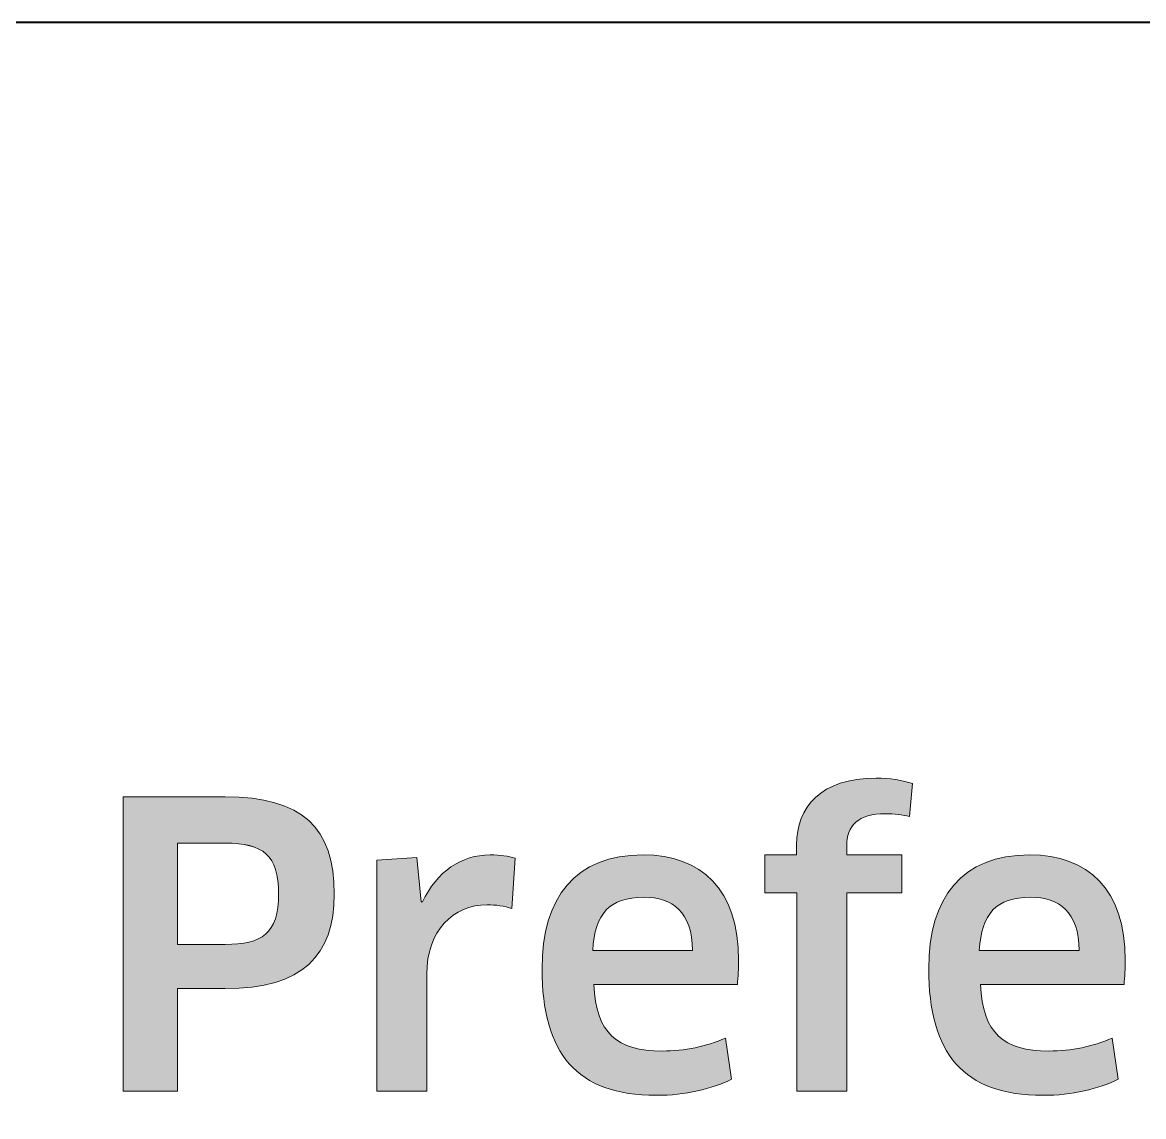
# Model space of a CAD drawing. Header units: millimetres. Extents: x 2084 to 63904, y -2368 to 2343.
# Drawn here: x 57803.1 to 57864.3, y -1886 to -1826.2 of the extents above; entities that cross this region are included whole.
import ezdxf

# ---------------------------------------------------------------- set-up
doc = ezdxf.new("R2010")
doc.units = ezdxf.units.MM
doc.layers.add('LOGOMARCA', color=7, linetype='Continuous', lineweight=0)
doc.layers.add('P4', color=4, linetype='Continuous', lineweight=40)

msp = doc.modelspace()

# ---------------------------------------------------------------- hatches: boundary and pattern name
at = {"layer": 'LOGOMARCA', "lineweight": 0}
h = msp.add_hatch(color=256, dxfattribs=at)
edge = h.paths.add_edge_path()
edge.add_spline(control_points=[(57851.099, -1873.75), (57851.099, -1873.75), (57851.099, -1871.672), (57851.099, -1871.672)], knot_values=[0.125001, 0.125001, 0.125001, 0.125001, 0.187499, 0.187499, 0.187499, 0.187499], degree=3, periodic=0)
edge.add_spline(control_points=[(57851.099, -1871.672), (57851.099, -1871.672), (57848.099, -1871.672), (57848.099, -1871.672)], knot_values=[0.187501, 0.187501, 0.187501, 0.187501, 0.249999, 0.249999, 0.249999, 0.249999], degree=3, periodic=0)
edge.add_spline(control_points=[(57848.099, -1871.672), (57848.099, -1871.672), (57848.099, -1871.179), (57848.099, -1871.179)], knot_values=[0.250001, 0.250001, 0.250001, 0.250001, 0.3125, 0.3125, 0.3125, 0.3125], degree=3, periodic=0)
edge.add_spline(control_points=[(57848.099, -1871.179), (57848.099, -1870.086), (57848.699, -1869.421), (57850.22, -1869.421)], knot_values=[0.3125, 0.3125, 0.3125, 0.3125, 0.375, 0.375, 0.375, 0.375], degree=3, periodic=0)
edge.add_spline(control_points=[(57850.22, -1869.421), (57850.692, -1869.421), (57851.142, -1869.486), (57851.527, -1869.571)], knot_values=[0.375, 0.375, 0.375, 0.375, 0.4375, 0.4375, 0.4375, 0.4375], degree=3, periodic=0)
edge.add_spline(control_points=[(57851.527, -1869.571), (57851.527, -1869.571), (57851.699, -1867.771), (57851.699, -1867.771)], knot_values=[0.4375, 0.4375, 0.4375, 0.4375, 0.5, 0.5, 0.5, 0.5], degree=3, periodic=0)
edge.add_spline(control_points=[(57851.699, -1867.771), (57851.185, -1867.6), (57850.413, -1867.471), (57849.706, -1867.471)], knot_values=[0.5, 0.5, 0.5, 0.5, 0.5625, 0.5625, 0.5625, 0.5625], degree=3, periodic=0)
edge.add_spline(control_points=[(57849.706, -1867.471), (57846.663, -1867.471), (57845.356, -1869.079), (57845.356, -1871.114), (57845.356, -1871.114), (57845.356, -1871.114), (57845.356, -1871.193), (57845.356, -1871.291)], knot_values=[0.5625, 0.5625, 0.5625, 0.5625, 0.625, 0.625, 0.625, 0.625001, 0.648441, 0.648441, 0.648441, 0.648441], degree=3, periodic=0)
edge.add_spline(control_points=[(57845.356, -1871.291), (57845.356, -1871.389), (57845.356, -1871.506), (57845.356, -1871.585)], knot_values=[0.648441, 0.648441, 0.648441, 0.648441, 0.671878, 0.671878, 0.671878, 0.671878], degree=3, periodic=0)
edge.add_spline(control_points=[(57845.356, -1871.585), (57845.356, -1871.604), (57845.356, -1871.621), (57845.356, -1871.635)], knot_values=[0.671878, 0.671878, 0.671878, 0.671878, 0.677737, 0.677737, 0.677737, 0.677737], degree=3, periodic=0)
edge.add_spline(control_points=[(57845.356, -1871.635), (57845.356, -1871.649), (57845.356, -1871.659), (57845.356, -1871.665)], knot_values=[0.677737, 0.677737, 0.677737, 0.677737, 0.683596, 0.683596, 0.683596, 0.683596], degree=3, periodic=0)
edge.add_spline(control_points=[(57845.356, -1871.665), (57845.356, -1871.667), (57845.356, -1871.668), (57845.356, -1871.669)], knot_values=[0.683596, 0.683596, 0.683596, 0.683596, 0.685061, 0.685061, 0.685061, 0.685061], degree=3, periodic=0)
edge.add_spline(control_points=[(57845.356, -1871.669), (57845.356, -1871.67), (57845.356, -1871.671), (57845.356, -1871.671)], knot_values=[0.685061, 0.685061, 0.685061, 0.685061, 0.686526, 0.686526, 0.686526, 0.686526], degree=3, periodic=0)
edge.add_spline(control_points=[(57845.356, -1871.671), (57845.356, -1871.671), (57845.356, -1871.671), (57845.356, -1871.671)], knot_values=[0.686526, 0.686526, 0.686526, 0.686526, 0.686892, 0.686892, 0.686892, 0.686892], degree=3, periodic=0)
edge.add_spline(control_points=[(57845.356, -1871.671), (57845.356, -1871.671), (57845.356, -1871.672), (57845.356, -1871.672)], knot_values=[0.686892, 0.686892, 0.686892, 0.686892, 0.687258, 0.687258, 0.687258, 0.687258], degree=3, periodic=0)
edge.add_spline(control_points=[(57845.356, -1871.672), (57845.356, -1871.672), (57845.356, -1871.672), (57845.356, -1871.672)], knot_values=[0.687258, 0.687258, 0.687258, 0.687258, 0.68735, 0.68735, 0.68735, 0.68735], degree=3, periodic=0)
edge.add_spline(control_points=[(57845.356, -1871.672), (57845.356, -1871.672), (57845.356, -1871.672), (57845.356, -1871.672), (57845.356, -1871.672), (57845.356, -1871.672), (57845.356, -1871.672), (57845.356, -1871.672)], knot_values=[0.68735, 0.68735, 0.68735, 0.68735, 0.6875, 0.6875, 0.6875, 0.687501, 0.687625, 0.687625, 0.687625, 0.687625], degree=3, periodic=0)
edge.add_spline(control_points=[(57845.356, -1871.672), (57845.356, -1871.672), (57845.356, -1871.672), (57845.356, -1871.672)], knot_values=[0.687625, 0.687625, 0.687625, 0.687625, 0.687808, 0.687808, 0.687808, 0.687808], degree=3, periodic=0)
edge.add_spline(control_points=[(57845.356, -1871.672), (57845.356, -1871.672), (57845.356, -1871.672), (57845.356, -1871.672)], knot_values=[0.687808, 0.687808, 0.687808, 0.687808, 0.687991, 0.687991, 0.687991, 0.687991], degree=3, periodic=0)
edge.add_spline(control_points=[(57845.356, -1871.672), (57845.355, -1871.672), (57845.355, -1871.672), (57845.354, -1871.672)], knot_values=[0.687991, 0.687991, 0.687991, 0.687991, 0.688723, 0.688723, 0.688723, 0.688723], degree=3, periodic=0)
edge.add_spline(control_points=[(57845.354, -1871.672), (57845.353, -1871.672), (57845.352, -1871.672), (57845.351, -1871.672)], knot_values=[0.688723, 0.688723, 0.688723, 0.688723, 0.689456, 0.689456, 0.689456, 0.689456], degree=3, periodic=0)
edge.add_spline(control_points=[(57845.351, -1871.672), (57845.346, -1871.672), (57845.337, -1871.672), (57845.326, -1871.672)], knot_values=[0.689456, 0.689456, 0.689456, 0.689456, 0.692385, 0.692385, 0.692385, 0.692385], degree=3, periodic=0)
edge.add_spline(control_points=[(57845.326, -1871.672), (57845.314, -1871.672), (57845.299, -1871.672), (57845.281, -1871.672)], knot_values=[0.692385, 0.692385, 0.692385, 0.692385, 0.695315, 0.695315, 0.695315, 0.695315], degree=3, periodic=0)
edge.add_spline(control_points=[(57845.281, -1871.672), (57845.21, -1871.672), (57845.093, -1871.672), (57844.953, -1871.672)], knot_values=[0.695315, 0.695315, 0.695315, 0.695315, 0.707033, 0.707033, 0.707033, 0.707033], degree=3, periodic=0)
edge.add_spline(control_points=[(57844.953, -1871.672), (57844.813, -1871.672), (57844.651, -1871.672), (57844.488, -1871.672)], knot_values=[0.707033, 0.707033, 0.707033, 0.707033, 0.718752, 0.718752, 0.718752, 0.718752], degree=3, periodic=0)
edge.add_spline(control_points=[(57844.488, -1871.672), (57844.325, -1871.672), (57844.163, -1871.672), (57844.023, -1871.672)], knot_values=[0.718752, 0.718752, 0.718752, 0.718752, 0.73047, 0.73047, 0.73047, 0.73047], degree=3, periodic=0)
edge.add_spline(control_points=[(57844.023, -1871.672), (57843.883, -1871.672), (57843.766, -1871.672), (57843.695, -1871.672)], knot_values=[0.73047, 0.73047, 0.73047, 0.73047, 0.742189, 0.742189, 0.742189, 0.742189], degree=3, periodic=0)
edge.add_spline(control_points=[(57843.62, -1871.672), (57843.62, -1871.672), (57843.62, -1871.672), (57843.62, -1871.672), (57843.62, -1871.672), (57843.62, -1871.672), (57843.62, -1871.672), (57843.62, -1871.672)], knot_values=[0.749925, 0.749925, 0.749925, 0.749925, 0.75, 0.75, 0.75, 0.750001, 0.750154, 0.750154, 0.750154, 0.750154], degree=3, periodic=0)
edge.add_spline(control_points=[(57843.62, -1871.672), (57843.62, -1871.672), (57843.62, -1871.672), (57843.62, -1871.672)], knot_values=[0.750154, 0.750154, 0.750154, 0.750154, 0.750245, 0.750245, 0.750245, 0.750245], degree=3, periodic=0)
edge.add_spline(control_points=[(57843.62, -1871.695), (57843.62, -1871.718), (57843.62, -1871.757), (57843.62, -1871.808)], knot_values=[0.753907, 0.753907, 0.753907, 0.753907, 0.759767, 0.759767, 0.759767, 0.759767], degree=3, periodic=0)
edge.add_spline(control_points=[(57843.62, -1871.808), (57843.62, -1871.859), (57843.62, -1871.923), (57843.62, -1871.996)], knot_values=[0.759767, 0.759767, 0.759767, 0.759767, 0.765626, 0.765626, 0.765626, 0.765626], degree=3, periodic=0)
edge.add_spline(control_points=[(57843.62, -1871.996), (57843.62, -1872.143), (57843.62, -1872.325), (57843.62, -1872.517)], knot_values=[0.765626, 0.765626, 0.765626, 0.765626, 0.777344, 0.777344, 0.777344, 0.777344], degree=3, periodic=0)
edge.add_spline(control_points=[(57843.62, -1872.517), (57843.62, -1872.709), (57843.62, -1872.91), (57843.62, -1873.092)], knot_values=[0.777344, 0.777344, 0.777344, 0.777344, 0.789063, 0.789063, 0.789063, 0.789063], degree=3, periodic=0)
edge.add_spline(control_points=[(57843.62, -1873.092), (57843.62, -1873.184), (57843.62, -1873.271), (57843.62, -1873.349)], knot_values=[0.789063, 0.789063, 0.789063, 0.789063, 0.794922, 0.794922, 0.794922, 0.794922], degree=3, periodic=0)
edge.add_spline(control_points=[(57843.62, -1873.349), (57843.62, -1873.428), (57843.62, -1873.499), (57843.62, -1873.558)], knot_values=[0.794922, 0.794922, 0.794922, 0.794922, 0.800781, 0.800781, 0.800781, 0.800781], degree=3, periodic=0)
edge.add_spline(control_points=[(57843.62, -1873.558), (57843.62, -1873.588), (57843.62, -1873.615), (57843.62, -1873.638)], knot_values=[0.800781, 0.800781, 0.800781, 0.800781, 0.803711, 0.803711, 0.803711, 0.803711], degree=3, periodic=0)
edge.add_spline(control_points=[(57843.62, -1873.638), (57843.62, -1873.662), (57843.62, -1873.682), (57843.62, -1873.699)], knot_values=[0.803711, 0.803711, 0.803711, 0.803711, 0.806641, 0.806641, 0.806641, 0.806641], degree=3, periodic=0)
edge.add_spline(control_points=[(57843.62, -1873.75), (57843.62, -1873.75), (57843.62, -1873.75), (57843.62, -1873.75), (57843.62, -1873.75), (57843.62, -1873.75), (57843.867, -1873.75), (57844.176, -1873.75)], knot_values=[0.812408, 0.812408, 0.812408, 0.812408, 0.8125, 0.8125, 0.8125, 0.812501, 0.835937, 0.835937, 0.835937, 0.835937], degree=3, periodic=0)
edge.add_spline(control_points=[(57844.176, -1873.75), (57844.485, -1873.75), (57844.856, -1873.75), (57845.103, -1873.75)], knot_values=[0.835937, 0.835937, 0.835937, 0.835937, 0.859374, 0.859374, 0.859374, 0.859374], degree=3, periodic=0)
edge.add_spline(control_points=[(57845.103, -1873.75), (57845.164, -1873.75), (57845.219, -1873.75), (57845.262, -1873.75)], knot_values=[0.859374, 0.859374, 0.859374, 0.859374, 0.865233, 0.865233, 0.865233, 0.865233], degree=3, periodic=0)
edge.add_spline(control_points=[(57845.262, -1873.75), (57845.305, -1873.75), (57845.338, -1873.75), (57845.358, -1873.75)], knot_values=[0.865233, 0.865233, 0.865233, 0.865233, 0.871093, 0.871093, 0.871093, 0.871093], degree=3, periodic=0)
edge.add_spline(control_points=[(57845.358, -1873.75), (57845.362, -1873.75), (57845.366, -1873.75), (57845.369, -1873.75)], knot_values=[0.871093, 0.871093, 0.871093, 0.871093, 0.872557, 0.872557, 0.872557, 0.872557], degree=3, periodic=0)
edge.add_spline(control_points=[(57845.369, -1873.75), (57845.373, -1873.75), (57845.375, -1873.75), (57845.376, -1873.75)], knot_values=[0.872557, 0.872557, 0.872557, 0.872557, 0.874022, 0.874022, 0.874022, 0.874022], degree=3, periodic=0)
edge.add_spline(control_points=[(57845.376, -1873.75), (57845.376, -1873.75), (57845.377, -1873.75), (57845.377, -1873.75)], knot_values=[0.874022, 0.874022, 0.874022, 0.874022, 0.874388, 0.874388, 0.874388, 0.874388], degree=3, periodic=0)
edge.add_spline(control_points=[(57845.377, -1873.75), (57845.377, -1873.75), (57845.377, -1873.75), (57845.377, -1873.75)], knot_values=[0.874388, 0.874388, 0.874388, 0.874388, 0.874755, 0.874755, 0.874755, 0.874755], degree=3, periodic=0)
edge.add_spline(control_points=[(57845.377, -1873.75), (57845.377, -1873.75), (57845.377, -1873.75), (57845.377, -1873.75)], knot_values=[0.874755, 0.874755, 0.874755, 0.874755, 0.874846, 0.874846, 0.874846, 0.874846], degree=3, periodic=0)
edge.add_spline(control_points=[(57845.377, -1873.75), (57845.377, -1873.75), (57845.377, -1873.75), (57845.377, -1873.75)], knot_values=[0.874846, 0.874846, 0.874846, 0.874846, 0.874938, 0.874938, 0.874938, 0.874938], degree=3, periodic=0)
edge.add_spline(control_points=[(57845.377, -1873.781), (57845.377, -1873.812), (57845.377, -1873.865), (57845.377, -1873.938)], knot_values=[0.876952, 0.876952, 0.876952, 0.876952, 0.879881, 0.879881, 0.879881, 0.879881], degree=3, periodic=0)
edge.add_spline(control_points=[(57845.377, -1873.938), (57845.377, -1874.011), (57845.377, -1874.104), (57845.377, -1874.215)], knot_values=[0.879881, 0.879881, 0.879881, 0.879881, 0.882811, 0.882811, 0.882811, 0.882811], degree=3, periodic=0)
edge.add_spline(control_points=[(57845.377, -1874.215), (57845.377, -1874.659), (57845.377, -1875.388), (57845.377, -1876.26)], knot_values=[0.882811, 0.882811, 0.882811, 0.882811, 0.89453, 0.89453, 0.89453, 0.89453], degree=3, periodic=0)
edge.add_spline(control_points=[(57845.377, -1876.26), (57845.377, -1877.132), (57845.377, -1878.146), (57845.377, -1879.161)], knot_values=[0.89453, 0.89453, 0.89453, 0.89453, 0.906248, 0.906248, 0.906248, 0.906248], degree=3, periodic=0)
edge.add_spline(control_points=[(57845.377, -1879.161), (57845.377, -1880.175), (57845.377, -1881.19), (57845.377, -1882.062)], knot_values=[0.906248, 0.906248, 0.906248, 0.906248, 0.917967, 0.917967, 0.917967, 0.917967], degree=3, periodic=0)
edge.add_spline(control_points=[(57845.377, -1882.062), (57845.377, -1882.934), (57845.377, -1883.663), (57845.377, -1884.107)], knot_values=[0.917967, 0.917967, 0.917967, 0.917967, 0.929685, 0.929685, 0.929685, 0.929685], degree=3, periodic=0)
edge.add_spline(control_points=[(57845.377, -1884.107), (57845.377, -1884.218), (57845.377, -1884.311), (57845.377, -1884.384)], knot_values=[0.929685, 0.929685, 0.929685, 0.929685, 0.932615, 0.932615, 0.932615, 0.932615], degree=3, periodic=0)
edge.add_spline(control_points=[(57845.377, -1884.384), (57845.377, -1884.457), (57845.377, -1884.51), (57845.377, -1884.541)], knot_values=[0.932615, 0.932615, 0.932615, 0.932615, 0.935544, 0.935544, 0.935544, 0.935544], degree=3, periodic=0)
edge.add_spline(control_points=[(57845.377, -1884.572), (57845.377, -1884.572), (57845.377, -1884.572), (57845.377, -1884.572), (57845.377, -1884.572), (57845.377, -1884.572), (57845.377, -1884.572), (57845.377, -1884.572)], knot_values=[0.937467, 0.937467, 0.937467, 0.937467, 0.9375, 0.9375, 0.9375, 0.937501, 0.93765, 0.93765, 0.93765, 0.93765], degree=3, periodic=0)
edge.add_spline(control_points=[(57845.408, -1884.572), (57845.438, -1884.572), (57845.489, -1884.572), (57845.556, -1884.572)], knot_values=[0.941404, 0.941404, 0.941404, 0.941404, 0.947263, 0.947263, 0.947263, 0.947263], degree=3, periodic=0)
edge.add_spline(control_points=[(57845.556, -1884.572), (57845.623, -1884.572), (57845.707, -1884.572), (57845.802, -1884.572)], knot_values=[0.947263, 0.947263, 0.947263, 0.947263, 0.953122, 0.953122, 0.953122, 0.953122], degree=3, periodic=0)
edge.add_spline(control_points=[(57845.802, -1884.572), (57846.185, -1884.572), (57846.759, -1884.572), (57847.237, -1884.572)], knot_values=[0.953122, 0.953122, 0.953122, 0.953122, 0.976559, 0.976559, 0.976559, 0.976559], degree=3, periodic=0)
edge.add_spline(control_points=[(57847.237, -1884.572), (57847.716, -1884.572), (57848.099, -1884.572), (57848.099, -1884.572), (57848.099, -1884.572), (57848.099, -1881.867), (57848.099, -1879.161)], knot_values=[0.976559, 0.976559, 0.976559, 0.976559, 1, 1, 1, 1.03125, 1.03125, 1.03125, 1.03125], degree=3, periodic=0)
edge.add_spline(control_points=[(57848.099, -1879.161), (57848.099, -1876.456), (57848.099, -1873.75), (57848.099, -1873.75)], knot_values=[0.03125, 0.03125, 0.03125, 0.03125, 0.0625, 0.0625, 0.0625, 0.0625], degree=3, periodic=0)
edge.add_spline(control_points=[(57848.099, -1873.75), (57848.099, -1873.75), (57851.099, -1873.75), (57851.099, -1873.75)], knot_values=[0.0625, 0.0625, 0.0625, 0.0625, 0.124999, 0.124999, 0.124999, 0.124999], degree=3, periodic=0)
h = msp.add_hatch(color=256, dxfattribs=at)
edge = h.paths.add_edge_path()
edge.add_spline(control_points=[(57820.09, -1873.815), (57820.09, -1870.171), (57818.355, -1868.5), (57814.133, -1868.5), (57814.133, -1868.5), (57814.133, -1868.5), (57812.74, -1868.5), (57811.347, -1868.5)], knot_values=[0, 0, 0, 0, 0.142857, 0.142857, 0.142857, 0.142858, 0.214286, 0.214286, 0.214286, 0.214286], degree=3, periodic=0)
edge.add_spline(control_points=[(57811.347, -1868.5), (57809.954, -1868.5), (57808.562, -1868.5), (57808.562, -1868.5), (57808.562, -1868.5), (57808.562, -1868.5), (57808.562, -1872.518), (57808.562, -1876.536)], knot_values=[0.214286, 0.214286, 0.214286, 0.214286, 0.285714, 0.285714, 0.285714, 0.285715, 0.357143, 0.357143, 0.357143, 0.357143], degree=3, periodic=0)
edge.add_spline(control_points=[(57808.562, -1876.536), (57808.562, -1880.554), (57808.562, -1884.572), (57808.562, -1884.572)], knot_values=[0.357143, 0.357143, 0.357143, 0.357143, 0.428571, 0.428571, 0.428571, 0.428571], degree=3, periodic=0)
edge.add_spline(control_points=[(57808.562, -1884.572), (57808.562, -1884.572), (57811.519, -1884.572), (57811.519, -1884.572)], knot_values=[0.428573, 0.428573, 0.428573, 0.428573, 0.571427, 0.571427, 0.571427, 0.571427], degree=3, periodic=0)
edge.add_spline(control_points=[(57811.519, -1884.572), (57811.519, -1884.572), (57811.519, -1883.174), (57811.519, -1881.775)], knot_values=[0.571429, 0.571429, 0.571429, 0.571429, 0.642857, 0.642857, 0.642857, 0.642857], degree=3, periodic=0)
edge.add_spline(control_points=[(57811.519, -1881.775), (57811.519, -1880.377), (57811.519, -1878.979), (57811.519, -1878.979)], knot_values=[0.642857, 0.642857, 0.642857, 0.642857, 0.714286, 0.714286, 0.714286, 0.714286], degree=3, periodic=0)
edge.add_spline(control_points=[(57811.519, -1878.979), (57811.519, -1878.979), (57814.133, -1878.979), (57814.133, -1878.979)], knot_values=[0.714287, 0.714287, 0.714287, 0.714287, 0.857143, 0.857143, 0.857143, 0.857143], degree=3, periodic=0)
edge.add_spline(control_points=[(57814.133, -1878.979), (57818.376, -1878.979), (57820.09, -1877.158), (57820.09, -1873.815)], knot_values=[0.857143, 0.857143, 0.857143, 0.857143, 1, 1, 1, 1], degree=3, periodic=0)
edge = h.paths.add_edge_path(flags=16)
edge.add_spline(control_points=[(57814.133, -1871.029), (57816.212, -1871.029), (57817.048, -1871.693), (57817.048, -1873.793)], knot_values=[0.8, 0.8, 0.8, 0.8, 1, 1, 1, 1], degree=3, periodic=0)
edge.add_spline(control_points=[(57817.048, -1873.793), (57817.048, -1876), (57816.126, -1876.557), (57814.133, -1876.557)], knot_values=[0, 0, 0, 0, 0.2, 0.2, 0.2, 0.2], degree=3, periodic=0)
edge.add_spline(control_points=[(57814.133, -1876.557), (57814.133, -1876.557), (57811.519, -1876.557), (57811.519, -1876.557)], knot_values=[0.200002, 0.200002, 0.200002, 0.200002, 0.399998, 0.399998, 0.399998, 0.399998], degree=3, periodic=0)
edge.add_spline(control_points=[(57811.519, -1876.557), (57811.519, -1876.557), (57811.519, -1875.175), (57811.519, -1873.793)], knot_values=[0.4, 0.4, 0.4, 0.4, 0.5, 0.5, 0.5, 0.5], degree=3, periodic=0)
edge.add_spline(control_points=[(57811.519, -1873.793), (57811.519, -1872.411), (57811.519, -1871.029), (57811.519, -1871.029)], knot_values=[0.5, 0.5, 0.5, 0.5, 0.6, 0.6, 0.6, 0.6], degree=3, periodic=0)
edge.add_spline(control_points=[(57811.519, -1871.029), (57811.519, -1871.029), (57814.133, -1871.029), (57814.133, -1871.029)], knot_values=[0.600002, 0.600002, 0.600002, 0.600002, 0.8, 0.8, 0.8, 0.8], degree=3, periodic=0)
h = msp.add_hatch(color=256, dxfattribs=at)
edge = h.paths.add_edge_path()
edge.add_spline(control_points=[(57825.148, -1878.197), (57825.148, -1875.822), (57826.584, -1874.393), (57828.448, -1874.393)], knot_values=[0.090909, 0.090909, 0.090909, 0.090909, 0.181818, 0.181818, 0.181818, 0.181818], degree=3, periodic=0)
edge.add_spline(control_points=[(57828.448, -1874.393), (57828.92, -1874.393), (57829.391, -1874.475), (57829.798, -1874.6)], knot_values=[0.181818, 0.181818, 0.181818, 0.181818, 0.272727, 0.272727, 0.272727, 0.272727], degree=3, periodic=0)
edge.add_spline(control_points=[(57829.798, -1874.6), (57829.798, -1874.6), (57829.969, -1871.843), (57829.969, -1871.843)], knot_values=[0.272727, 0.272727, 0.272727, 0.272727, 0.363636, 0.363636, 0.363636, 0.363636], degree=3, periodic=0)
edge.add_spline(control_points=[(57829.969, -1871.843), (57829.627, -1871.736), (57829.155, -1871.672), (57828.619, -1871.672)], knot_values=[0.363636, 0.363636, 0.363636, 0.363636, 0.454545, 0.454545, 0.454545, 0.454545], degree=3, periodic=0)
edge.add_spline(control_points=[(57828.619, -1871.672), (57827.034, -1871.672), (57825.705, -1872.572), (57824.912, -1874.243)], knot_values=[0.454545, 0.454545, 0.454545, 0.454545, 0.545455, 0.545455, 0.545455, 0.545455], degree=3, periodic=0)
edge.add_spline(control_points=[(57824.912, -1874.243), (57824.912, -1874.243), (57824.848, -1874.243), (57824.848, -1874.243), (57824.848, -1874.243), (57824.848, -1874.243), (57824.612, -1871.822), (57824.612, -1871.822), (57824.612, -1871.822), (57824.612, -1871.822), (57822.426, -1871.95), (57822.426, -1871.95), (57822.426, -1871.95), (57822.426, -1871.95), (57822.426, -1884.572), (57822.426, -1884.572), (57822.426, -1884.572), (57822.426, -1884.572), (57825.148, -1884.572), (57825.148, -1884.572), (57825.148, -1884.572), (57825.148, -1878.197), (57825.148, -1878.197)], knot_values=[0.545459, 0.545459, 0.545459, 0.545459, 0.636364, 0.636364, 0.636364, 0.636364, 0.727273, 0.727273, 0.727273, 0.727274, 0.818182, 0.818182, 0.818182, 0.818183, 0.909091, 0.909091, 0.909091, 0.909092, 1, 1, 1, 1.090909, 1.090909, 1.090909, 1.090909], degree=3, periodic=0)
h = msp.add_hatch(color=256, dxfattribs=at)
edge = h.paths.add_edge_path()
edge.add_spline(control_points=[(57842.184, -1877.436), (57842.184, -1873.536), (57840.148, -1871.672), (57836.977, -1871.672)], knot_values=[0.666667, 0.666667, 0.666667, 0.666667, 0.777778, 0.777778, 0.777778, 0.777778], degree=3, periodic=0)
edge.add_spline(control_points=[(57836.977, -1871.672), (57833.248, -1871.672), (57831.448, -1874.004), (57831.448, -1877.886)], knot_values=[0.777778, 0.777778, 0.777778, 0.777778, 0.888889, 0.888889, 0.888889, 0.888889], degree=3, periodic=0)
edge.add_spline(control_points=[(57831.448, -1877.886), (57831.448, -1882.515), (57833.334, -1884.808), (57837.684, -1884.808)], knot_values=[0.888889, 0.888889, 0.888889, 0.888889, 1, 1, 1, 1], degree=3, periodic=0)
edge.add_spline(control_points=[(57837.684, -1884.808), (57839.291, -1884.808), (57840.706, -1884.465), (57841.799, -1883.929)], knot_values=[0, 0, 0, 0, 0.111111, 0.111111, 0.111111, 0.111111], degree=3, periodic=0)
edge.add_spline(control_points=[(57841.799, -1883.929), (57841.799, -1883.929), (57841.477, -1881.679), (57841.477, -1881.679)], knot_values=[0.111112, 0.111112, 0.111112, 0.111112, 0.222222, 0.222222, 0.222222, 0.222222], degree=3, periodic=0)
edge.add_spline(control_points=[(57841.477, -1881.679), (57840.384, -1882.151), (57839.27, -1882.386), (57838.005, -1882.386)], knot_values=[0.222222, 0.222222, 0.222222, 0.222222, 0.333333, 0.333333, 0.333333, 0.333333], degree=3, periodic=0)
edge.add_spline(control_points=[(57838.005, -1882.386), (57835.541, -1882.386), (57834.405, -1881.443), (57834.277, -1878.743), (57834.277, -1878.743), (57834.277, -1878.743), (57842.12, -1878.743), (57842.12, -1878.743)], knot_values=[0.333333, 0.333333, 0.333333, 0.333333, 0.444444, 0.444444, 0.444444, 0.444445, 0.555556, 0.555556, 0.555556, 0.555556], degree=3, periodic=0)
edge.add_spline(control_points=[(57842.12, -1878.743), (57842.163, -1878.357), (57842.184, -1877.843), (57842.184, -1877.436)], knot_values=[0.555556, 0.555556, 0.555556, 0.555556, 0.666667, 0.666667, 0.666667, 0.666667], degree=3, periodic=0)
edge = h.paths.add_edge_path(flags=16)
edge.add_spline(control_points=[(57836.998, -1873.986), (57838.606, -1873.986), (57839.634, -1874.782), (57839.677, -1876.9), (57839.677, -1876.9), (57839.677, -1876.9), (57838.311, -1876.9), (57836.945, -1876.9)], knot_values=[0.333333, 0.333333, 0.333333, 0.333333, 0.666667, 0.666667, 0.666667, 0.666668, 0.833333, 0.833333, 0.833333, 0.833333], degree=3, periodic=0)
edge.add_spline(control_points=[(57836.945, -1876.9), (57835.579, -1876.9), (57834.213, -1876.9), (57834.213, -1876.9)], knot_values=[0.833333, 0.833333, 0.833333, 0.833333, 1, 1, 1, 1], degree=3, periodic=0)
edge.add_spline(control_points=[(57834.213, -1876.9), (57834.341, -1874.865), (57835.134, -1873.986), (57836.998, -1873.986)], knot_values=[0, 0, 0, 0, 0.333333, 0.333333, 0.333333, 0.333333], degree=3, periodic=0)
h = msp.add_hatch(color=256, dxfattribs=at)
edge = h.paths.add_edge_path()
edge.add_spline(control_points=[(57863.314, -1877.436), (57863.314, -1873.536), (57861.278, -1871.672), (57858.106, -1871.672)], knot_values=[0.666667, 0.666667, 0.666667, 0.666667, 0.777778, 0.777778, 0.777778, 0.777778], degree=3, periodic=0)
edge.add_spline(control_points=[(57858.106, -1871.672), (57854.378, -1871.672), (57852.578, -1874.004), (57852.578, -1877.886)], knot_values=[0.777778, 0.777778, 0.777778, 0.777778, 0.888889, 0.888889, 0.888889, 0.888889], degree=3, periodic=0)
edge.add_spline(control_points=[(57852.578, -1877.886), (57852.578, -1882.515), (57854.463, -1884.808), (57858.814, -1884.808)], knot_values=[0.888889, 0.888889, 0.888889, 0.888889, 1, 1, 1, 1], degree=3, periodic=0)
edge.add_spline(control_points=[(57858.814, -1884.808), (57860.421, -1884.808), (57861.835, -1884.465), (57862.928, -1883.929)], knot_values=[0, 0, 0, 0, 0.111111, 0.111111, 0.111111, 0.111111], degree=3, periodic=0)
edge.add_spline(control_points=[(57862.928, -1883.929), (57862.928, -1883.929), (57862.607, -1881.679), (57862.607, -1881.679)], knot_values=[0.111112, 0.111112, 0.111112, 0.111112, 0.222222, 0.222222, 0.222222, 0.222222], degree=3, periodic=0)
edge.add_spline(control_points=[(57862.607, -1881.679), (57861.514, -1882.151), (57860.399, -1882.386), (57859.135, -1882.386)], knot_values=[0.222222, 0.222222, 0.222222, 0.222222, 0.333333, 0.333333, 0.333333, 0.333333], degree=3, periodic=0)
edge.add_spline(control_points=[(57859.135, -1882.386), (57856.671, -1882.386), (57855.535, -1881.443), (57855.406, -1878.743), (57855.406, -1878.743), (57855.406, -1878.743), (57863.249, -1878.743), (57863.249, -1878.743)], knot_values=[0.333333, 0.333333, 0.333333, 0.333333, 0.444444, 0.444444, 0.444444, 0.444445, 0.555556, 0.555556, 0.555556, 0.555556], degree=3, periodic=0)
edge.add_spline(control_points=[(57863.249, -1878.743), (57863.292, -1878.357), (57863.314, -1877.843), (57863.314, -1877.436)], knot_values=[0.555556, 0.555556, 0.555556, 0.555556, 0.666667, 0.666667, 0.666667, 0.666667], degree=3, periodic=0)
edge = h.paths.add_edge_path(flags=16)
edge.add_spline(control_points=[(57855.342, -1876.9), (57855.471, -1874.865), (57856.263, -1873.986), (57858.128, -1873.986)], knot_values=[0, 0, 0, 0, 0.333333, 0.333333, 0.333333, 0.333333], degree=3, periodic=0)
edge.add_spline(control_points=[(57858.128, -1873.986), (57859.735, -1873.986), (57860.764, -1874.782), (57860.806, -1876.9), (57860.806, -1876.9), (57860.806, -1876.9), (57859.44, -1876.9), (57858.074, -1876.9)], knot_values=[0.333333, 0.333333, 0.333333, 0.333333, 0.666667, 0.666667, 0.666667, 0.666668, 0.833333, 0.833333, 0.833333, 0.833333], degree=3, periodic=0)
edge.add_spline(control_points=[(57858.074, -1876.9), (57856.708, -1876.9), (57855.342, -1876.9), (57855.342, -1876.9)], knot_values=[0.833333, 0.833333, 0.833333, 0.833333, 1, 1, 1, 1], degree=3, periodic=0)

# ---------------------------------------------------------------- linework, layer by layer
for points, knots in [([(57848.099, -1884.572), (57848.099, -1884.572), (57848.099, -1873.75), (57848.099, -1873.75), (57848.099, -1873.75), (57848.099, -1873.75), (57851.099, -1873.75), (57851.099, -1873.75), (57851.099, -1873.75), (57851.099, -1873.75), (57851.099, -1871.671), (57851.099, -1871.671), (57851.099, -1871.671), (57851.099, -1871.671), (57848.099, -1871.671), (57848.099, -1871.671), (57848.099, -1871.671), (57848.099, -1871.671), (57848.099, -1871.178), (57848.099, -1871.178), (57848.099, -1871.178), (57848.099, -1870.085), (57848.699, -1869.421), (57850.22, -1869.421), (57850.22, -1869.421), (57850.692, -1869.421), (57851.142, -1869.485), (57851.527, -1869.571), (57851.527, -1869.571), (57851.527, -1869.571), (57851.699, -1867.771), (57851.699, -1867.771), (57851.699, -1867.771), (57851.185, -1867.6), (57850.413, -1867.471), (57849.706, -1867.471), (57849.706, -1867.471), (57846.663, -1867.471), (57845.356, -1869.078), (57845.356, -1871.114), (57845.356, -1871.114), (57845.356, -1871.114), (57845.356, -1871.671), (57845.356, -1871.671), (57845.356, -1871.671), (57845.356, -1871.671), (57843.62, -1871.671), (57843.62, -1871.671), (57843.62, -1871.671), (57843.62, -1871.671), (57843.62, -1873.75), (57843.62, -1873.75), (57843.62, -1873.75), (57843.62, -1873.75), (57845.377, -1873.75), (57845.377, -1873.75), (57845.377, -1873.75), (57845.377, -1873.75), (57845.377, -1884.572), (57845.377, -1884.572), (57845.377, -1884.572), (57845.377, -1884.572), (57848.099, -1884.572), (57848.099, -1884.572)], [0, 0, 0, 0, 0.0625, 0.0625, 0.0625, 0.0625, 0.125, 0.125, 0.125, 0.125, 0.1875, 0.1875, 0.1875, 0.1875, 0.25, 0.25, 0.25, 0.25, 0.3125, 0.3125, 0.3125, 0.3125, 0.375, 0.375, 0.375, 0.375, 0.4375, 0.4375, 0.4375, 0.4375, 0.5, 0.5, 0.5, 0.5, 0.5625, 0.5625, 0.5625, 0.5625, 0.625, 0.625, 0.625, 0.625, 0.6875, 0.6875, 0.6875, 0.6875, 0.75, 0.75, 0.75, 0.75, 0.8125, 0.8125, 0.8125, 0.8125, 0.875, 0.875, 0.875, 0.875, 0.9375, 0.9375, 0.9375, 0.9375, 1, 1, 1, 1]), ([(57848.099, -1884.572), (57848.099, -1884.572), (57848.099, -1873.75), (57848.099, -1873.75), (57848.099, -1873.75), (57848.099, -1873.75), (57851.099, -1873.75), (57851.099, -1873.75), (57851.099, -1873.75), (57851.099, -1873.75), (57851.099, -1871.671), (57851.099, -1871.671), (57851.099, -1871.671), (57851.099, -1871.671), (57848.099, -1871.671), (57848.099, -1871.671), (57848.099, -1871.671), (57848.099, -1871.671), (57848.099, -1871.178), (57848.099, -1871.178), (57848.099, -1871.178), (57848.099, -1870.085), (57848.699, -1869.421), (57850.22, -1869.421), (57850.22, -1869.421), (57850.692, -1869.421), (57851.142, -1869.485), (57851.527, -1869.571), (57851.527, -1869.571), (57851.527, -1869.571), (57851.699, -1867.771), (57851.699, -1867.771), (57851.699, -1867.771), (57851.185, -1867.6), (57850.413, -1867.471), (57849.706, -1867.471), (57849.706, -1867.471), (57846.663, -1867.471), (57845.356, -1869.078), (57845.356, -1871.114), (57845.356, -1871.114), (57845.356, -1871.114), (57845.356, -1871.671), (57845.356, -1871.671), (57845.356, -1871.671), (57845.356, -1871.671), (57843.62, -1871.671), (57843.62, -1871.671), (57843.62, -1871.671), (57843.62, -1871.671), (57843.62, -1873.75), (57843.62, -1873.75), (57843.62, -1873.75), (57843.62, -1873.75), (57845.377, -1873.75), (57845.377, -1873.75), (57845.377, -1873.75), (57845.377, -1873.75), (57845.377, -1884.572), (57845.377, -1884.572), (57845.377, -1884.572), (57845.377, -1884.572), (57848.099, -1884.572), (57848.099, -1884.572)], [0, 0, 0, 0, 0.0625, 0.0625, 0.0625, 0.0625, 0.125, 0.125, 0.125, 0.125, 0.1875, 0.1875, 0.1875, 0.1875, 0.25, 0.25, 0.25, 0.25, 0.3125, 0.3125, 0.3125, 0.3125, 0.375, 0.375, 0.375, 0.375, 0.4375, 0.4375, 0.4375, 0.4375, 0.5, 0.5, 0.5, 0.5, 0.5625, 0.5625, 0.5625, 0.5625, 0.625, 0.625, 0.625, 0.625, 0.6875, 0.6875, 0.6875, 0.6875, 0.75, 0.75, 0.75, 0.75, 0.8125, 0.8125, 0.8125, 0.8125, 0.875, 0.875, 0.875, 0.875, 0.9375, 0.9375, 0.9375, 0.9375, 1, 1, 1, 1]), ([(57820.09, -1873.814), (57820.09, -1870.171), (57818.355, -1868.5), (57814.133, -1868.5), (57814.133, -1868.5), (57814.133, -1868.5), (57808.562, -1868.5), (57808.562, -1868.5), (57808.562, -1868.5), (57808.562, -1868.5), (57808.562, -1884.572), (57808.562, -1884.572), (57808.562, -1884.572), (57808.562, -1884.572), (57811.519, -1884.572), (57811.519, -1884.572), (57811.519, -1884.572), (57811.519, -1884.572), (57811.519, -1878.979), (57811.519, -1878.979), (57811.519, -1878.979), (57811.519, -1878.979), (57814.133, -1878.979), (57814.133, -1878.979), (57814.133, -1878.979), (57818.376, -1878.979), (57820.09, -1877.157), (57820.09, -1873.814)], [0, 0, 0, 0, 0.142857, 0.142857, 0.142857, 0.142857, 0.285714, 0.285714, 0.285714, 0.285714, 0.428571, 0.428571, 0.428571, 0.428571, 0.571429, 0.571429, 0.571429, 0.571429, 0.714286, 0.714286, 0.714286, 0.714286, 0.857143, 0.857143, 0.857143, 0.857143, 1, 1, 1, 1]), ([(57820.09, -1873.814), (57820.09, -1870.171), (57818.355, -1868.5), (57814.133, -1868.5), (57814.133, -1868.5), (57814.133, -1868.5), (57808.562, -1868.5), (57808.562, -1868.5), (57808.562, -1868.5), (57808.562, -1868.5), (57808.562, -1884.572), (57808.562, -1884.572), (57808.562, -1884.572), (57808.562, -1884.572), (57811.519, -1884.572), (57811.519, -1884.572), (57811.519, -1884.572), (57811.519, -1884.572), (57811.519, -1878.979), (57811.519, -1878.979), (57811.519, -1878.979), (57811.519, -1878.979), (57814.133, -1878.979), (57814.133, -1878.979), (57814.133, -1878.979), (57818.376, -1878.979), (57820.09, -1877.157), (57820.09, -1873.814)], [0, 0, 0, 0, 0.142857, 0.142857, 0.142857, 0.142857, 0.285714, 0.285714, 0.285714, 0.285714, 0.428571, 0.428571, 0.428571, 0.428571, 0.571429, 0.571429, 0.571429, 0.571429, 0.714286, 0.714286, 0.714286, 0.714286, 0.857143, 0.857143, 0.857143, 0.857143, 1, 1, 1, 1]), ([(57817.048, -1873.793), (57817.048, -1876), (57816.126, -1876.557), (57814.133, -1876.557), (57814.133, -1876.557), (57814.133, -1876.557), (57811.519, -1876.557), (57811.519, -1876.557), (57811.519, -1876.557), (57811.519, -1876.557), (57811.519, -1871.028), (57811.519, -1871.028), (57811.519, -1871.028), (57811.519, -1871.028), (57814.133, -1871.028), (57814.133, -1871.028), (57814.133, -1871.028), (57816.212, -1871.028), (57817.048, -1871.693), (57817.048, -1873.793)], [0, 0, 0, 0, 0.2, 0.2, 0.2, 0.2, 0.4, 0.4, 0.4, 0.4, 0.6, 0.6, 0.6, 0.6, 0.8, 0.8, 0.8, 0.8, 1, 1, 1, 1]), ([(57817.048, -1873.793), (57817.048, -1876), (57816.126, -1876.557), (57814.133, -1876.557), (57814.133, -1876.557), (57814.133, -1876.557), (57811.519, -1876.557), (57811.519, -1876.557), (57811.519, -1876.557), (57811.519, -1876.557), (57811.519, -1871.028), (57811.519, -1871.028), (57811.519, -1871.028), (57811.519, -1871.028), (57814.133, -1871.028), (57814.133, -1871.028), (57814.133, -1871.028), (57816.212, -1871.028), (57817.048, -1871.693), (57817.048, -1873.793)], [0, 0, 0, 0, 0.2, 0.2, 0.2, 0.2, 0.4, 0.4, 0.4, 0.4, 0.6, 0.6, 0.6, 0.6, 0.8, 0.8, 0.8, 0.8, 1, 1, 1, 1]), ([(57817.048, -1873.793), (57817.048, -1876), (57816.126, -1876.557), (57814.133, -1876.557), (57814.133, -1876.557), (57814.133, -1876.557), (57811.519, -1876.557), (57811.519, -1876.557), (57811.519, -1876.557), (57811.519, -1876.557), (57811.519, -1871.029), (57811.519, -1871.029), (57811.519, -1871.029), (57811.519, -1871.029), (57814.133, -1871.029), (57814.133, -1871.029), (57814.133, -1871.029), (57816.212, -1871.029), (57817.048, -1871.693), (57817.048, -1873.793)], [0, 0, 0, 0, 0.2, 0.2, 0.2, 0.2, 0.4, 0.4, 0.4, 0.4, 0.6, 0.6, 0.6, 0.6, 0.8, 0.8, 0.8, 0.8, 1, 1, 1, 1]), ([(57817.048, -1873.793), (57817.048, -1876), (57816.126, -1876.557), (57814.133, -1876.557), (57814.133, -1876.557), (57814.133, -1876.557), (57811.519, -1876.557), (57811.519, -1876.557), (57811.519, -1876.557), (57811.519, -1876.557), (57811.519, -1871.029), (57811.519, -1871.029), (57811.519, -1871.029), (57811.519, -1871.029), (57814.133, -1871.029), (57814.133, -1871.029), (57814.133, -1871.029), (57816.212, -1871.029), (57817.048, -1871.693), (57817.048, -1873.793)], [0, 0, 0, 0, 0.2, 0.2, 0.2, 0.2, 0.4, 0.4, 0.4, 0.4, 0.6, 0.6, 0.6, 0.6, 0.8, 0.8, 0.8, 0.8, 1, 1, 1, 1]), ([(57825.148, -1884.572), (57825.148, -1884.572), (57825.148, -1878.196), (57825.148, -1878.196), (57825.148, -1878.196), (57825.148, -1875.821), (57826.584, -1874.393), (57828.448, -1874.393), (57828.448, -1874.393), (57828.92, -1874.393), (57829.391, -1874.475), (57829.798, -1874.6), (57829.798, -1874.6), (57829.798, -1874.6), (57829.969, -1871.843), (57829.969, -1871.843), (57829.969, -1871.843), (57829.627, -1871.735), (57829.155, -1871.671), (57828.619, -1871.671), (57828.619, -1871.671), (57827.034, -1871.671), (57825.705, -1872.571), (57824.912, -1874.243), (57824.912, -1874.243), (57824.912, -1874.243), (57824.848, -1874.243), (57824.848, -1874.243), (57824.848, -1874.243), (57824.848, -1874.243), (57824.612, -1871.821), (57824.612, -1871.821), (57824.612, -1871.821), (57824.612, -1871.821), (57822.426, -1871.95), (57822.426, -1871.95), (57822.426, -1871.95), (57822.426, -1871.95), (57822.426, -1884.572), (57822.426, -1884.572), (57822.426, -1884.572), (57822.426, -1884.572), (57825.148, -1884.572), (57825.148, -1884.572)], [0, 0, 0, 0, 0.090909, 0.090909, 0.090909, 0.090909, 0.181818, 0.181818, 0.181818, 0.181818, 0.272727, 0.272727, 0.272727, 0.272727, 0.363636, 0.363636, 0.363636, 0.363636, 0.454545, 0.454545, 0.454545, 0.454545, 0.545455, 0.545455, 0.545455, 0.545455, 0.636364, 0.636364, 0.636364, 0.636364, 0.727273, 0.727273, 0.727273, 0.727273, 0.818182, 0.818182, 0.818182, 0.818182, 0.909091, 0.909091, 0.909091, 0.909091, 1, 1, 1, 1]), ([(57825.148, -1884.572), (57825.148, -1884.572), (57825.148, -1878.196), (57825.148, -1878.196), (57825.148, -1878.196), (57825.148, -1875.821), (57826.584, -1874.393), (57828.448, -1874.393), (57828.448, -1874.393), (57828.92, -1874.393), (57829.391, -1874.475), (57829.798, -1874.6), (57829.798, -1874.6), (57829.798, -1874.6), (57829.969, -1871.843), (57829.969, -1871.843), (57829.969, -1871.843), (57829.627, -1871.735), (57829.155, -1871.671), (57828.619, -1871.671), (57828.619, -1871.671), (57827.034, -1871.671), (57825.705, -1872.571), (57824.912, -1874.243), (57824.912, -1874.243), (57824.912, -1874.243), (57824.848, -1874.243), (57824.848, -1874.243), (57824.848, -1874.243), (57824.848, -1874.243), (57824.612, -1871.821), (57824.612, -1871.821), (57824.612, -1871.821), (57824.612, -1871.821), (57822.426, -1871.95), (57822.426, -1871.95), (57822.426, -1871.95), (57822.426, -1871.95), (57822.426, -1884.572), (57822.426, -1884.572), (57822.426, -1884.572), (57822.426, -1884.572), (57825.148, -1884.572), (57825.148, -1884.572)], [0, 0, 0, 0, 0.090909, 0.090909, 0.090909, 0.090909, 0.181818, 0.181818, 0.181818, 0.181818, 0.272727, 0.272727, 0.272727, 0.272727, 0.363636, 0.363636, 0.363636, 0.363636, 0.454545, 0.454545, 0.454545, 0.454545, 0.545455, 0.545455, 0.545455, 0.545455, 0.636364, 0.636364, 0.636364, 0.636364, 0.727273, 0.727273, 0.727273, 0.727273, 0.818182, 0.818182, 0.818182, 0.818182, 0.909091, 0.909091, 0.909091, 0.909091, 1, 1, 1, 1]), ([(57837.684, -1884.807), (57839.291, -1884.807), (57840.706, -1884.465), (57841.799, -1883.929), (57841.799, -1883.929), (57841.799, -1883.929), (57841.477, -1881.679), (57841.477, -1881.679), (57841.477, -1881.679), (57840.384, -1882.15), (57839.27, -1882.386), (57838.005, -1882.386), (57838.005, -1882.386), (57835.541, -1882.386), (57834.405, -1881.443), (57834.277, -1878.743), (57834.277, -1878.743), (57834.277, -1878.743), (57842.12, -1878.743), (57842.12, -1878.743), (57842.12, -1878.743), (57842.163, -1878.357), (57842.184, -1877.843), (57842.184, -1877.436), (57842.184, -1877.436), (57842.184, -1873.536), (57840.148, -1871.671), (57836.977, -1871.671), (57836.977, -1871.671), (57833.248, -1871.671), (57831.448, -1874.003), (57831.448, -1877.886), (57831.448, -1877.886), (57831.448, -1882.514), (57833.334, -1884.807), (57837.684, -1884.807)], [0, 0, 0, 0, 0.111111, 0.111111, 0.111111, 0.111111, 0.222222, 0.222222, 0.222222, 0.222222, 0.333333, 0.333333, 0.333333, 0.333333, 0.444444, 0.444444, 0.444444, 0.444444, 0.555556, 0.555556, 0.555556, 0.555556, 0.666667, 0.666667, 0.666667, 0.666667, 0.777778, 0.777778, 0.777778, 0.777778, 0.888889, 0.888889, 0.888889, 0.888889, 1, 1, 1, 1]), ([(57837.684, -1884.807), (57839.291, -1884.807), (57840.706, -1884.465), (57841.799, -1883.929), (57841.799, -1883.929), (57841.799, -1883.929), (57841.477, -1881.679), (57841.477, -1881.679), (57841.477, -1881.679), (57840.384, -1882.15), (57839.27, -1882.386), (57838.005, -1882.386), (57838.005, -1882.386), (57835.541, -1882.386), (57834.405, -1881.443), (57834.277, -1878.743), (57834.277, -1878.743), (57834.277, -1878.743), (57842.12, -1878.743), (57842.12, -1878.743), (57842.12, -1878.743), (57842.163, -1878.357), (57842.184, -1877.843), (57842.184, -1877.436), (57842.184, -1877.436), (57842.184, -1873.536), (57840.148, -1871.671), (57836.977, -1871.671), (57836.977, -1871.671), (57833.248, -1871.671), (57831.448, -1874.003), (57831.448, -1877.886), (57831.448, -1877.886), (57831.448, -1882.514), (57833.334, -1884.807), (57837.684, -1884.807)], [0, 0, 0, 0, 0.111111, 0.111111, 0.111111, 0.111111, 0.222222, 0.222222, 0.222222, 0.222222, 0.333333, 0.333333, 0.333333, 0.333333, 0.444444, 0.444444, 0.444444, 0.444444, 0.555556, 0.555556, 0.555556, 0.555556, 0.666667, 0.666667, 0.666667, 0.666667, 0.777778, 0.777778, 0.777778, 0.777778, 0.888889, 0.888889, 0.888889, 0.888889, 1, 1, 1, 1]), ([(57858.814, -1884.807), (57860.421, -1884.807), (57861.835, -1884.465), (57862.928, -1883.929), (57862.928, -1883.929), (57862.928, -1883.929), (57862.607, -1881.679), (57862.607, -1881.679), (57862.607, -1881.679), (57861.514, -1882.15), (57860.399, -1882.386), (57859.135, -1882.386), (57859.135, -1882.386), (57856.671, -1882.386), (57855.535, -1881.443), (57855.406, -1878.743), (57855.406, -1878.743), (57855.406, -1878.743), (57863.249, -1878.743), (57863.249, -1878.743), (57863.249, -1878.743), (57863.292, -1878.357), (57863.314, -1877.843), (57863.314, -1877.436), (57863.314, -1877.436), (57863.314, -1873.536), (57861.278, -1871.671), (57858.106, -1871.671), (57858.106, -1871.671), (57854.378, -1871.671), (57852.578, -1874.003), (57852.578, -1877.886), (57852.578, -1877.886), (57852.578, -1882.514), (57854.463, -1884.807), (57858.814, -1884.807)], [0, 0, 0, 0, 0.111111, 0.111111, 0.111111, 0.111111, 0.222222, 0.222222, 0.222222, 0.222222, 0.333333, 0.333333, 0.333333, 0.333333, 0.444444, 0.444444, 0.444444, 0.444444, 0.555556, 0.555556, 0.555556, 0.555556, 0.666667, 0.666667, 0.666667, 0.666667, 0.777778, 0.777778, 0.777778, 0.777778, 0.888889, 0.888889, 0.888889, 0.888889, 1, 1, 1, 1]), ([(57858.814, -1884.807), (57860.421, -1884.807), (57861.835, -1884.465), (57862.928, -1883.929), (57862.928, -1883.929), (57862.928, -1883.929), (57862.607, -1881.679), (57862.607, -1881.679), (57862.607, -1881.679), (57861.514, -1882.15), (57860.399, -1882.386), (57859.135, -1882.386), (57859.135, -1882.386), (57856.671, -1882.386), (57855.535, -1881.443), (57855.406, -1878.743), (57855.406, -1878.743), (57855.406, -1878.743), (57863.249, -1878.743), (57863.249, -1878.743), (57863.249, -1878.743), (57863.292, -1878.357), (57863.314, -1877.843), (57863.314, -1877.436), (57863.314, -1877.436), (57863.314, -1873.536), (57861.278, -1871.671), (57858.106, -1871.671), (57858.106, -1871.671), (57854.378, -1871.671), (57852.578, -1874.003), (57852.578, -1877.886), (57852.578, -1877.886), (57852.578, -1882.514), (57854.463, -1884.807), (57858.814, -1884.807)], [0, 0, 0, 0, 0.111111, 0.111111, 0.111111, 0.111111, 0.222222, 0.222222, 0.222222, 0.222222, 0.333333, 0.333333, 0.333333, 0.333333, 0.444444, 0.444444, 0.444444, 0.444444, 0.555556, 0.555556, 0.555556, 0.555556, 0.666667, 0.666667, 0.666667, 0.666667, 0.777778, 0.777778, 0.777778, 0.777778, 0.888889, 0.888889, 0.888889, 0.888889, 1, 1, 1, 1]), ([(57834.213, -1876.9), (57834.341, -1874.864), (57835.134, -1873.986), (57836.998, -1873.986), (57836.998, -1873.986), (57838.606, -1873.986), (57839.634, -1874.782), (57839.677, -1876.9), (57839.677, -1876.9), (57839.677, -1876.9), (57834.213, -1876.9), (57834.213, -1876.9)], [0, 0, 0, 0, 0.333333, 0.333333, 0.333333, 0.333333, 0.666667, 0.666667, 0.666667, 0.666667, 1, 1, 1, 1]), ([(57834.213, -1876.9), (57834.341, -1874.865), (57835.134, -1873.986), (57836.998, -1873.986), (57836.998, -1873.986), (57838.606, -1873.986), (57839.634, -1874.782), (57839.677, -1876.9), (57839.677, -1876.9), (57839.677, -1876.9), (57834.213, -1876.9), (57834.213, -1876.9)], [0, 0, 0, 0, 0.333333, 0.333333, 0.333333, 0.333333, 0.666667, 0.666667, 0.666667, 0.666667, 1, 1, 1, 1]), ([(57834.213, -1876.9), (57834.341, -1874.864), (57835.134, -1873.986), (57836.998, -1873.986), (57836.998, -1873.986), (57838.606, -1873.986), (57839.634, -1874.782), (57839.677, -1876.9), (57839.677, -1876.9), (57839.677, -1876.9), (57834.213, -1876.9), (57834.213, -1876.9)], [0, 0, 0, 0, 0.333333, 0.333333, 0.333333, 0.333333, 0.666667, 0.666667, 0.666667, 0.666667, 1, 1, 1, 1]), ([(57834.213, -1876.9), (57834.341, -1874.865), (57835.134, -1873.986), (57836.998, -1873.986), (57836.998, -1873.986), (57838.606, -1873.986), (57839.634, -1874.782), (57839.677, -1876.9), (57839.677, -1876.9), (57839.677, -1876.9), (57834.213, -1876.9), (57834.213, -1876.9)], [0, 0, 0, 0, 0.333333, 0.333333, 0.333333, 0.333333, 0.666667, 0.666667, 0.666667, 0.666667, 1, 1, 1, 1]), ([(57855.342, -1876.9), (57855.471, -1874.864), (57856.263, -1873.986), (57858.128, -1873.986), (57858.128, -1873.986), (57859.735, -1873.986), (57860.764, -1874.782), (57860.806, -1876.9), (57860.806, -1876.9), (57860.806, -1876.9), (57855.342, -1876.9), (57855.342, -1876.9)], [0, 0, 0, 0, 0.333333, 0.333333, 0.333333, 0.333333, 0.666667, 0.666667, 0.666667, 0.666667, 1, 1, 1, 1]), ([(57855.342, -1876.9), (57855.471, -1874.864), (57856.263, -1873.986), (57858.128, -1873.986), (57858.128, -1873.986), (57859.735, -1873.986), (57860.764, -1874.782), (57860.806, -1876.9), (57860.806, -1876.9), (57860.806, -1876.9), (57855.342, -1876.9), (57855.342, -1876.9)], [0, 0, 0, 0, 0.333333, 0.333333, 0.333333, 0.333333, 0.666667, 0.666667, 0.666667, 0.666667, 1, 1, 1, 1])]:
    msp.add_open_spline(points, degree=3, knots=knots, dxfattribs=at)
at = {"layer": 'P4'}
msp.add_line((57964.216, -1826.183), (55364.216, -1826.183), dxfattribs=at)
msp.add_lwpolyline([(57964.216, -1826.183), (57725.602, -1826.183), (57725.602, -2025.275), (57964.216, -2025.275)], close=True, dxfattribs=at)

doc.saveas('drawing.dxf')
